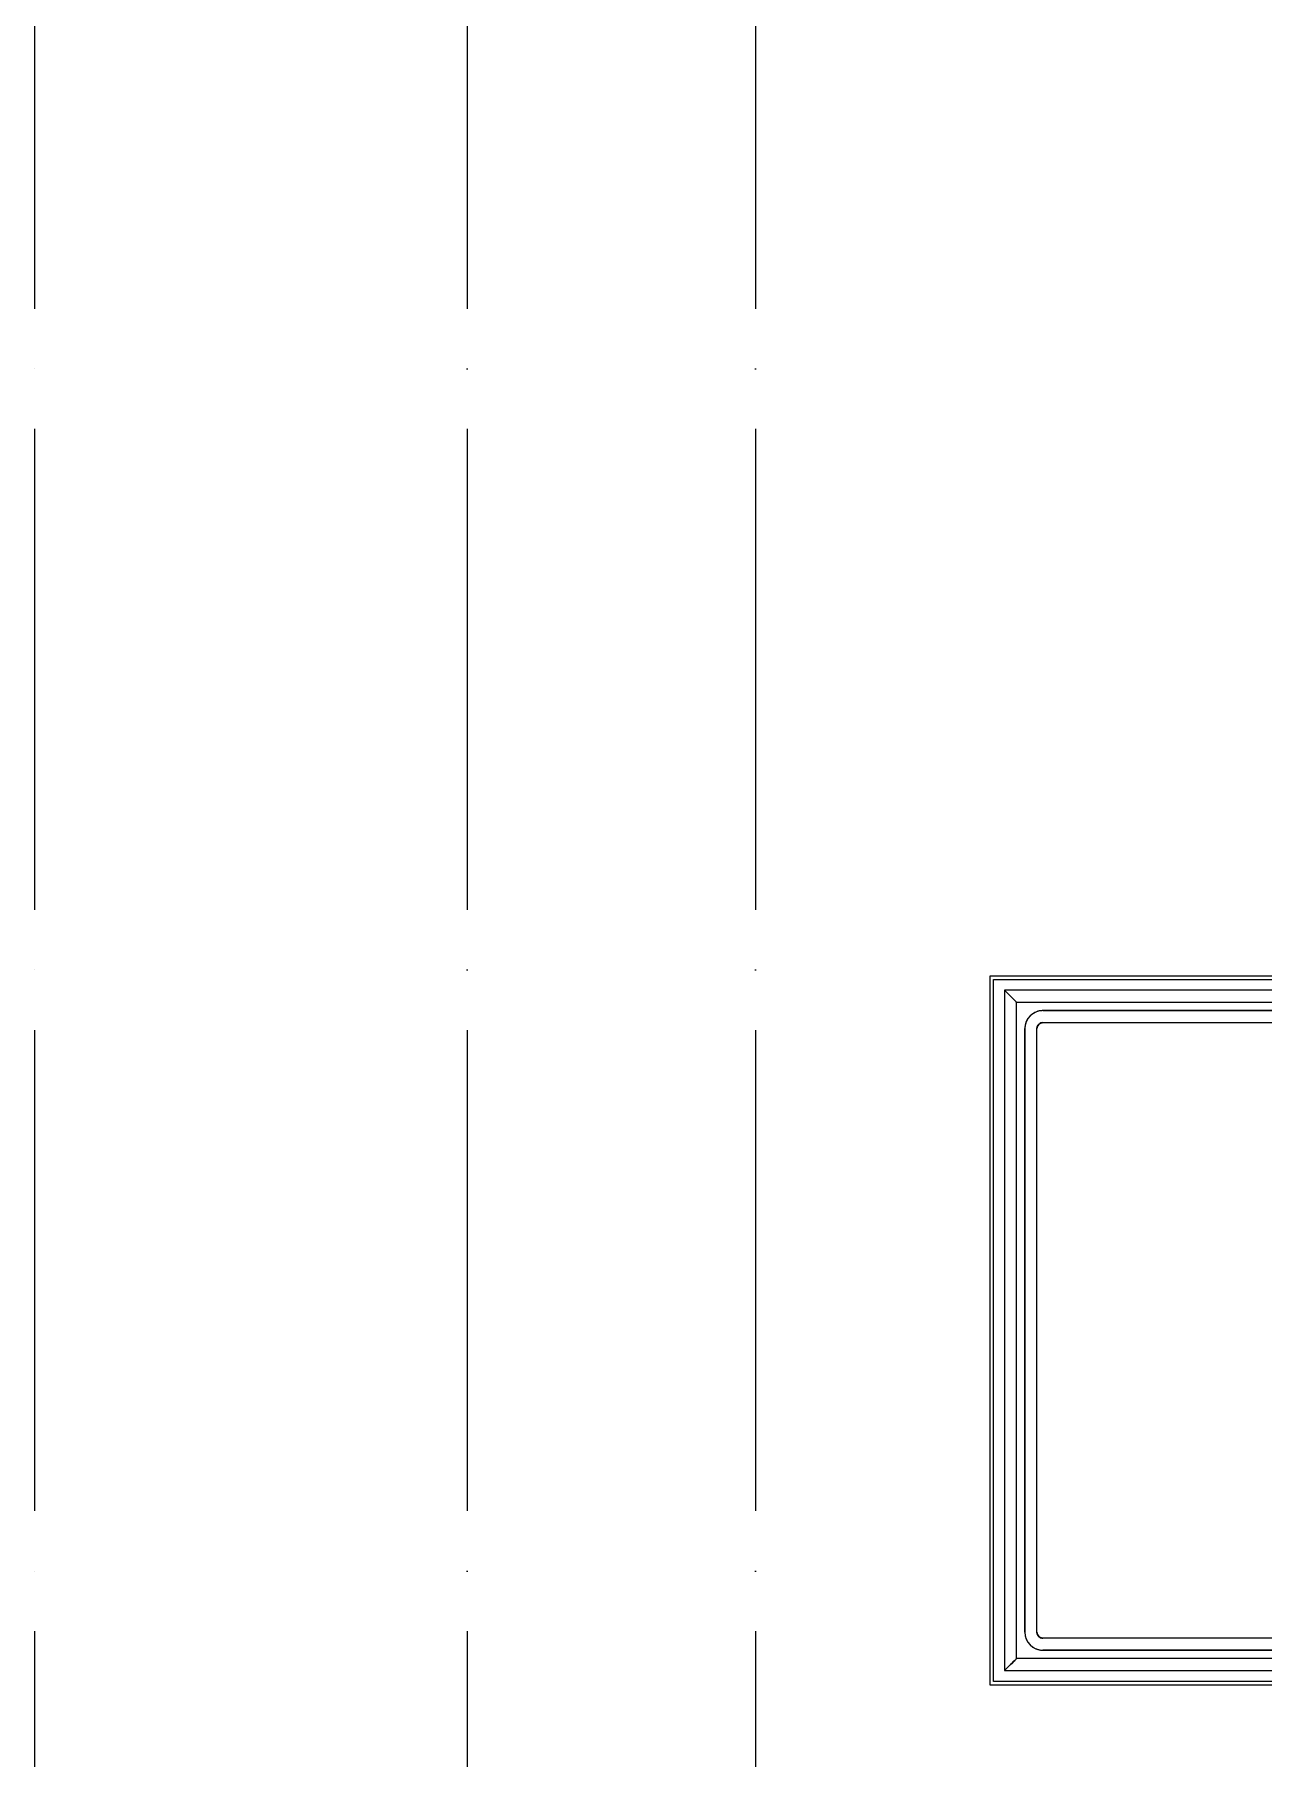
# Model space of a CAD drawing. Header units: millimetres. Extents: x -325553 to 627452, y -28539 to 738858.
# Drawn here: x -47715 to -42603, y 142084 to 149254 of the extents above; entities that cross this region are included whole.
import ezdxf

# ---------------------------------------------------------------- set-up
doc = ezdxf.new("R2010")
doc.units = ezdxf.units.MM
doc.linetypes.add('ADSK_Линия сетки', pattern=[25, 20, -2.5, 0, -2.5])
doc.layers.add('000_доп.МДУ', color=7, linetype='Continuous')
for name, color, linetype, lineweight in [('Ограждение', 252, 'Continuous', 9), ('Оси', 252, 'Continuous', 9), ('Пандусы', 7, 'Continuous', 18), ('Стены наружные', 7, 'Continuous', 18)]:
    doc.layers.add(name, color=color, linetype=linetype, lineweight=lineweight)

# ---------------------------------------------------------------- blocks, each defined once
blk = doc.blocks.new('1 этаж')
at = {"layer": 'Ограждение', "color": 251, "true_color": 0x636466}
for p, q in [((-44420.8, -24978.7), (-44420.8, -27808.7)), ((-42604.8, -24978.7), (-44420.8, -24978.7)), ((-44370.8, -27758.7), (-44370.8, -25028.7)), ((-44370.8, -25028.7), (-42604.8, -25028.7)), ((-42607.8, -25063.7), (-44260.8, -25063.7)), ((-44260.8, -25063.7), (-42607.8, -25063.7)), ((-44335.8, -25138.7), (-44335.8, -27648.7)), ((-44335.8, -27648.7), (-44335.8, -25138.7)), ((-44285.8, -27648.7), (-44285.8, -25138.7)), ((-44285.8, -27648.7), (-44285.8, -25138.7)), ((-44260.8, -25113.7), (-42607.8, -25113.7)), ((-44260.8, -25113.7), (-42607.8, -25113.7)), ((-42607.8, -27673.7), (-44260.8, -27673.7)), ((-42607.8, -27673.7), (-44260.8, -27673.7)), ((-44260.8, -27723.7), (-42607.8, -27723.7)), ((-42607.8, -27723.7), (-44260.8, -27723.7)), ((-44420.8, -27808.7), (-42606.8, -27808.7)), ((-42606.8, -27758.7), (-44370.8, -27758.7))]:
    blk.add_line(p, q, dxfattribs=at)
at = {"layer": 'Ограждение', "color": 251, "true_color": 0x636466, "flags": 128}
for points in [[(-44420.8, -24978.7), (-44419.9, -24979.6), (-44417.4, -24982.1), (-44413.5, -24986.1), (-44408.3, -24991.2), (-44402.3, -24997.3), (-44395.8, -25003.7), (-44389.3, -25010.2), (-44383.3, -25016.2), (-44378.1, -25021.4), (-44374.1, -25025.4), (-44371.7, -25027.9), (-44370.8, -25028.7)], [(-44370.8, -25028.7), (-44371.7, -25027.9), (-44374.1, -25025.4), (-44378.1, -25021.4), (-44383.3, -25016.2), (-44389.3, -25010.2), (-44395.8, -25003.7), (-44402.3, -24997.3), (-44408.3, -24991.2), (-44413.5, -24986.1), (-44417.4, -24982.1), (-44419.9, -24979.6), (-44420.8, -24978.7)], [(-44260.8, -25063.7), (-44263.8, -25063.8), (-44266.8, -25064), (-44269.8, -25064.3), (-44272.7, -25064.7), (-44275.7, -25065.2), (-44278.6, -25065.9), (-44281.5, -25066.7), (-44284.4, -25067.5), (-44287.2, -25068.5), (-44290, -25069.7), (-44292.7, -25070.9), (-44295.4, -25072.2), (-44298.1, -25073.6), (-44300.6, -25075.2), (-44303.1, -25076.8), (-44305.6, -25078.6), (-44308, -25080.4), (-44310.3, -25082.3), (-44312.5, -25084.4), (-44314.6, -25086.5), (-44316.6, -25088.7), (-44318.6, -25090.9), (-44320.5, -25093.3), (-44322.2, -25095.7), (-44323.9, -25098.2), (-44325.5, -25100.8), (-44326.9, -25103.4), (-44328.3, -25106.1), (-44329.6, -25108.8), (-44330.7, -25111.6), (-44331.7, -25114.4), (-44332.6, -25117.2), (-44333.5, -25120.1), (-44334.1, -25123), (-44334.7, -25126), (-44335.2, -25128.9), (-44335.5, -25131.9), (-44335.7, -25134.9), (-44335.8, -25137.9), (-44335.8, -25138.7)], [(-44260.8, -25063.7), (-44263.8, -25063.8), (-44266.8, -25064), (-44269.8, -25064.3), (-44272.7, -25064.7), (-44275.7, -25065.2), (-44278.6, -25065.9), (-44281.5, -25066.7), (-44284.4, -25067.5), (-44287.2, -25068.5), (-44290, -25069.7), (-44292.7, -25070.9), (-44295.4, -25072.2), (-44298.1, -25073.6), (-44300.6, -25075.2), (-44303.1, -25076.8), (-44305.6, -25078.6), (-44308, -25080.4), (-44310.3, -25082.3), (-44312.5, -25084.4), (-44314.6, -25086.5), (-44316.6, -25088.7), (-44318.6, -25090.9), (-44320.5, -25093.3), (-44322.2, -25095.7), (-44323.9, -25098.2), (-44325.5, -25100.8), (-44326.9, -25103.4), (-44328.3, -25106.1), (-44329.6, -25108.8), (-44330.7, -25111.6), (-44331.7, -25114.4), (-44332.6, -25117.2), (-44333.5, -25120.1), (-44334.1, -25123), (-44334.7, -25126), (-44335.2, -25128.9), (-44335.5, -25131.9), (-44335.7, -25134.9), (-44335.8, -25137.9)], [(-44285.8, -25138.7), (-44285.8, -25137.7), (-44285.7, -25136.7), (-44285.6, -25135.7), (-44285.5, -25134.7), (-44285.3, -25133.8), (-44285.1, -25132.8), (-44284.8, -25131.8), (-44284.5, -25130.9), (-44284.2, -25129.9), (-44283.8, -25129), (-44283.4, -25128.1), (-44283, -25127.2), (-44282.5, -25126.3), (-44282, -25125.5), (-44281.4, -25124.6), (-44280.9, -25123.8), (-44280.2, -25123), (-44279.6, -25122.2), (-44278.9, -25121.5), (-44278.2, -25120.8), (-44277.5, -25120.1), (-44276.7, -25119.5), (-44275.9, -25118.8), (-44275.1, -25118.3), (-44274.3, -25117.7), (-44273.5, -25117.2), (-44272.6, -25116.7), (-44271.7, -25116.2), (-44270.8, -25115.8), (-44269.9, -25115.4), (-44268.9, -25115.1), (-44268, -25114.8), (-44267, -25114.5), (-44266, -25114.3), (-44265, -25114.1), (-44264.1, -25113.9), (-44263.1, -25113.8), (-44262.1, -25113.8), (-44261.1, -25113.7), (-44260.8, -25113.7)], [(-44335.8, -27648.7), (-44335.7, -27651.7), (-44335.6, -27654.7), (-44335.3, -27657.7), (-44334.8, -27660.7), (-44334.3, -27663.6), (-44333.6, -27666.6), (-44332.9, -27669.5), (-44332, -27672.3), (-44331, -27675.2), (-44329.9, -27677.9), (-44328.7, -27680.7), (-44327.3, -27683.4), (-44325.9, -27686), (-44324.3, -27688.6), (-44322.7, -27691.1), (-44321, -27693.5), (-44319.1, -27695.9), (-44317.2, -27698.2), (-44315.2, -27700.4), (-44313.1, -27702.5), (-44310.9, -27704.6), (-44308.6, -27706.5), (-44306.2, -27708.4), (-44303.8, -27710.2), (-44301.3, -27711.8), (-44298.8, -27713.4), (-44296.1, -27714.9), (-44293.5, -27716.2), (-44290.7, -27717.5), (-44288, -27718.6), (-44285.2, -27719.7), (-44282.3, -27720.6), (-44279.4, -27721.4), (-44276.5, -27722.1), (-44273.5, -27722.6), (-44270.6, -27723.1), (-44267.6, -27723.4), (-44264.6, -27723.6), (-44261.6, -27723.7), (-44260.8, -27723.7)], [(-44335.8, -27648.7), (-44335.7, -27651.7), (-44335.6, -27654.7), (-44335.3, -27657.7), (-44334.8, -27660.7), (-44334.3, -27663.6), (-44333.6, -27666.6), (-44332.9, -27669.5), (-44332, -27672.3), (-44331, -27675.2), (-44329.9, -27677.9), (-44328.7, -27680.7), (-44327.3, -27683.4), (-44325.9, -27686), (-44324.3, -27688.6), (-44322.7, -27691.1), (-44321, -27693.5), (-44319.1, -27695.9), (-44317.2, -27698.2), (-44315.2, -27700.4), (-44313.1, -27702.5), (-44310.9, -27704.6), (-44308.6, -27706.5), (-44306.2, -27708.4), (-44303.8, -27710.2), (-44301.3, -27711.8), (-44298.8, -27713.4), (-44296.1, -27714.9), (-44293.5, -27716.2), (-44290.7, -27717.5), (-44288, -27718.6), (-44285.2, -27719.7), (-44282.3, -27720.6), (-44279.4, -27721.4), (-44276.5, -27722.1), (-44273.5, -27722.6), (-44270.6, -27723.1), (-44267.6, -27723.4), (-44264.6, -27723.6), (-44261.6, -27723.7)], [(-44260.8, -27673.7), (-44261.8, -27673.7), (-44262.8, -27673.7), (-44263.8, -27673.6), (-44264.8, -27673.4), (-44265.8, -27673.2), (-44266.7, -27673), (-44267.7, -27672.8), (-44268.7, -27672.5), (-44269.6, -27672.1), (-44270.5, -27671.8), (-44271.4, -27671.3), (-44272.3, -27670.9), (-44273.2, -27670.4), (-44274.1, -27669.9), (-44274.9, -27669.4), (-44275.7, -27668.8), (-44276.5, -27668.2), (-44277.3, -27667.5), (-44278, -27666.9), (-44278.7, -27666.1), (-44279.4, -27665.4), (-44280.1, -27664.7), (-44280.7, -27663.9), (-44281.3, -27663.1), (-44281.8, -27662.2), (-44282.4, -27661.4), (-44282.8, -27660.5), (-44283.3, -27659.6), (-44283.7, -27658.7), (-44284.1, -27657.8), (-44284.4, -27656.9), (-44284.7, -27655.9), (-44285, -27654.9), (-44285.2, -27654), (-44285.4, -27653), (-44285.6, -27652), (-44285.7, -27651), (-44285.8, -27650), (-44285.8, -27649), (-44285.8, -27648.7)], [(-44370.8, -27758.7), (-44371.7, -27759.6), (-44374.1, -27762.1), (-44378.1, -27766.1), (-44383.3, -27771.2), (-44389.3, -27777.3), (-44395.8, -27783.7), (-44402.3, -27790.2), (-44408.3, -27796.2), (-44413.5, -27801.4), (-44417.4, -27805.4), (-44419.9, -27807.9), (-44420.8, -27808.7)], [(-44420.8, -27808.7), (-44419.9, -27807.9), (-44417.4, -27805.4), (-44413.5, -27801.4), (-44408.3, -27796.2), (-44402.3, -27790.2), (-44395.8, -27783.7), (-44389.3, -27777.3), (-44383.3, -27771.2), (-44378.1, -27766.1), (-44374.1, -27762.1), (-44371.7, -27759.6), (-44370.8, -27758.7)]]:
    blk.add_lwpolyline(points, dxfattribs=at)
at = {"layer": 'Ограждение', "color": 251, "true_color": 0x636466}
for centre, radius, start, end in [((-44260.8, -25138.7), 75, 90, 180), ((-44260.8, -25138.7), 25, 90, 180), ((-44260.8, -25138.7), 25, 140.23514, 180), ((-44260.8, -25138.7), 25, 90, 129.76486), ((-44260.8, -27648.7), 75, 180, 270), ((-44260.8, -27648.7), 25, 180, 270), ((-44260.8, -27648.7), 25, 180, 219.76486), ((-44260.8, -27648.7), 25, 230.23514, 270)]:
    blk.add_arc(centre, radius, start, end, dxfattribs=at)
at = {"layer": 'Оси', "color": 251, "linetype": 'ADSK_Линия сетки', "ltscale": 100, "true_color": 0x636466}
for p, q in [((-48455.8, -2643.7), (-48455.8, -33769.9)), ((-46655.8, -2643.7), (-46655.8, -33769.9)), ((-45455.8, -2643.7), (-45455.8, -33769.9))]:
    blk.add_line(p, q, dxfattribs=at)
at = {"layer": 'Пандусы', "color": 251, "true_color": 0x636466}
for p, q in [((-44465.8, -24933.7), (-42605.8, -24933.7)), ((-44465.8, -27853.7), (-44465.8, -24933.7)), ((-42605.8, -27853.7), (-44465.8, -27853.7))]:
    blk.add_line(p, q, dxfattribs=at)
at = {"layer": 'Стены наружные', "color": 251, "true_color": 0x636466}
for p, q in [((-44480.8, -24918.7), (-36605.8, -24918.7)), ((-44480.8, -27868.7), (-44480.8, -24918.7)), ((-36605.8, -27868.7), (-44480.8, -27868.7))]:
    blk.add_line(p, q, dxfattribs=at)

msp = doc.modelspace()

# ---------------------------------------------------------------- block references
at = {"layer": '000_доп.МДУ', "color": 7, "lineweight": 0}
msp.add_blockref('1 этаж', (740.6, 170258), dxfattribs=at)

doc.saveas('drawing.dxf')
